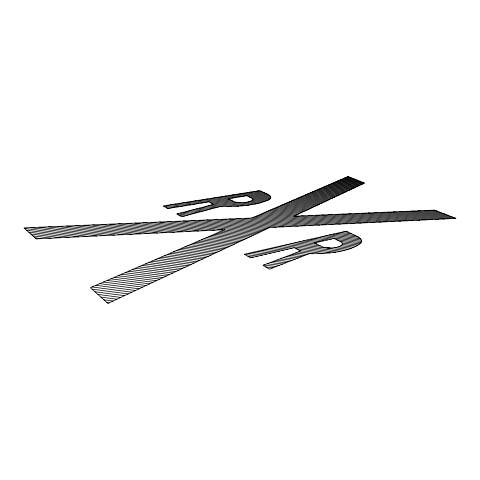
<?xml version="1.0" encoding="UTF-8"?>
<svg xmlns="http://www.w3.org/2000/svg" width="480" height="480" viewBox="0 0 480 480"><rect width="100%" height="100%" fill="white"/><g stroke="black" fill="none" stroke-linecap="round" stroke-linejoin="round"><path stroke-width="0.72" d="M347.304 176.856L349.368 177.09M345.912 177.456L352.158 178.17M344.508 178.062L354.972 179.262M343.098 178.674L357.804 180.36M341.67 179.286L360.666 181.47M340.236 179.904L363.552 182.586M338.79 180.528L363.858 183.414M337.332 181.158L362.49 184.05M335.868 181.788L361.116 184.698M334.386 182.43L359.73 185.352M332.898 183.072L358.332 186.006M331.398 183.72L356.922 186.666M329.886 184.368L355.5 187.332M328.362 185.028L354.072 188.004M326.826 185.688L352.632 188.676M325.278 186.36L351.18 189.36M323.718 187.032L349.716 190.044M322.146 187.71L348.24 190.74M320.562 188.394L346.752 191.436M318.966 189.078L345.252 192.138M317.352 189.774L343.74 192.846M315.732 190.476L342.222 193.56M314.1 191.178L340.686 194.28M312.45 191.892L339.138 195.006M310.788 192.606L337.578 195.738M309.114 193.326L336.006 196.476M307.428 194.058L334.422 197.214M305.724 194.79L332.826 197.964M304.008 195.528L331.218 198.72M430.068 210.312L437.352 211.164M257.316 190.998L261.81 191.526M302.28 196.278L329.592 199.482M424.074 210.57L440.922 212.55M253.866 191.544L264.51 192.798M300.534 197.028L327.954 200.25M418.038 210.834L444.528 213.942M250.392 192.096L267.234 194.076M298.776 197.784L326.304 201.024M411.954 211.098L448.164 215.352M246.888 192.654L269.61 195.324M297.006 198.552L324.642 201.804M405.834 211.362L451.842 216.774M243.36 193.212L270.522 196.41M295.218 199.32L322.962 202.59M399.66 211.626L455.55 218.214M239.802 193.776L270.786 197.43M293.418 200.1L321.27 203.382M393.444 211.896L450.684 218.646M236.214 194.346L270.492 198.39M291.6 200.886L319.566 204.186M387.186 212.166L444.588 218.946M232.602 194.916L243.768 196.236M249.126 196.872L269.628 199.296M289.764 201.672L317.844 204.99M380.88 212.442L438.456 219.246M228.954 195.498L240.168 196.824M251.814 198.198L268.146 200.13M287.916 202.47L316.11 205.806M374.526 212.718L432.27 219.546M225.282 196.08L236.532 197.412M252.864 199.344L266.076 200.91M286.056 203.274L314.358 206.628M368.124 212.994L426.042 219.852M221.58 196.668L232.872 198.006M252.27 200.304L263.982 201.69M284.172 204.084L312.594 207.456M361.68 213.276L419.766 220.158M217.848 197.256L229.176 198.6M250.74 201.162L261.618 202.452M282.276 204.906L310.812 208.29M355.182 213.552L413.448 220.47M214.08 197.856L230.28 199.776M248.22 201.912L258.948 203.184M280.368 205.728L309.018 209.13M348.636 213.84L407.076 220.782M210.288 198.456L232.962 201.15M243.918 202.458L255.93 203.886M278.436 206.562L307.206 209.982M342.042 214.122L400.656 221.094M206.46 199.062L252.498 204.54M276.492 207.396L305.376 210.84M335.4 214.41L394.194 221.412M202.608 199.674L248.568 205.152M274.53 208.248L303.534 211.704M328.704 214.704L387.672 221.73M198.714 200.292L243.996 205.692M272.55 209.1L301.68 212.574M321.96 214.992L381.108 222.048M194.796 200.91L206.376 202.296M210.654 202.806L238.554 206.136M270.552 209.958L299.802 213.456M315.162 215.286L374.49 222.372M190.842 201.54L202.464 202.926M213.294 204.222L231.756 206.43M268.542 210.828L297.912 214.338M308.316 215.586L367.824 222.702M186.852 202.17L198.522 203.568M211.08 205.068L222.246 206.406M266.508 211.704L296.004 215.238M301.416 215.886L361.104 223.026M182.832 202.806L194.544 204.21M208.128 205.842L218.154 207.042M264.456 212.592L294.078 216.138M294.456 216.186L354.33 223.362M178.776 203.454L190.536 204.864M205.158 206.616L215.22 207.822M262.386 213.48L347.508 223.692M174.69 204.102L186.492 205.518M202.158 207.396L212.262 208.614M260.304 214.38L340.626 224.028M170.568 204.756L182.412 206.178M199.128 208.188L209.28 209.406M258.198 215.292L333.696 224.37M166.404 205.41L178.296 206.844M196.074 208.986L206.268 210.21M256.068 216.21L326.706 224.712M163.848 206.274L174.144 207.516M192.996 209.79L203.226 211.02M253.926 217.134L319.662 225.054M166.338 207.756L169.962 208.194M189.888 210.6L200.16 211.836M251.574 218.04L312.564 225.402M186.756 211.416L197.07 212.664M244.224 218.358L305.412 225.75M183.588 212.244L193.944 213.498M236.82 218.682L298.194 226.104M343.992 231.648L348.204 232.152M180.396 213.078L190.8 214.332M229.356 219.006L290.922 226.464M340.422 232.458L351.768 233.832M177.18 213.918L187.62 215.184M221.832 219.33L283.596 226.818M336.816 233.274L355.368 235.524M179.166 215.4L184.41 216.036M214.248 219.66L276.204 227.178M333.174 234.096L358.71 237.198M206.604 219.99L269.55 227.64M329.502 234.93L360.438 238.692M198.894 220.326L267.378 228.66M325.8 235.77L361.296 240.09M191.124 220.662L265.188 229.686M322.056 236.616L361.5 241.422M183.288 220.998L262.974 230.724M318.282 237.474L331.302 239.064M336.504 239.694L361.056 242.694M175.386 221.34L260.742 231.774M314.478 238.338L327.546 239.934M340.122 241.47L359.904 243.888M167.418 221.688L258.486 232.83M310.632 239.208L323.754 240.816M342.186 243.066L357.99 244.998M159.39 222.036L222.738 229.794M224.16 229.968L256.212 233.898M306.75 240.084L319.932 241.704M342.18 244.428L356.058 246.126M151.29 222.384L214.848 230.184M221.718 231.024L253.914 234.972M302.838 240.972L316.074 242.598M340.986 245.652L353.814 247.23M143.124 222.738L206.886 230.574M219.246 232.092L251.592 236.064M298.884 241.872L316.758 244.068M338.7 246.762L351.222 248.298M134.886 223.098L198.858 230.964M216.75 233.166L249.252 237.162M294.894 242.778L320.352 245.904M334.566 247.656L348.228 249.336M126.582 223.458L190.758 231.36M214.236 234.252L246.882 238.272M290.862 243.69L344.766 250.326M118.206 223.818L182.592 231.762M211.692 235.35L244.494 239.394M286.794 244.608L340.734 251.262M109.764 224.184L174.354 232.164M209.124 236.454L242.076 240.528M282.69 245.544L335.976 252.12M101.244 224.556L166.05 232.566M206.532 237.576L239.64 241.668M278.544 246.48L292.128 248.16M296.058 248.646L330.24 252.876M92.652 224.928L157.668 232.98M203.91 238.704L237.174 242.826M274.362 247.428L288 249.12M299.622 250.56L323.022 253.458M83.988 225.3L149.22 233.394M201.264 239.844L234.684 243.99M270.132 248.388L283.83 250.086M298.416 251.898L312.99 253.704M75.246 225.678L140.694 233.808M198.588 241.002L232.17 245.172M265.866 249.354L279.624 251.064M295.428 253.026L307.218 254.49M66.426 226.062L132.09 234.228M195.888 242.166L229.632 246.36M261.552 250.332L275.376 252.048M292.41 254.172L304.254 255.642M57.534 226.446L123.414 234.654M193.158 243.342L227.07 247.566M257.202 251.316L271.086 253.05M289.356 255.324L301.26 256.806M48.558 226.836L114.66 235.08M190.404 244.53L224.472 248.778M252.804 252.318L266.748 254.052M286.278 256.488L298.236 257.982M39.51 227.226L105.828 235.512M187.614 245.73L221.856 250.008M248.37 253.32L262.374 255.072M283.164 257.67L295.176 259.17M30.378 227.622L96.918 235.95M184.8 246.948L219.21 251.25M244.704 254.442L257.952 256.098M280.02 258.858L292.092 260.37M24.618 228.456L87.93 236.388M181.956 248.172L216.534 252.504M248.088 256.458L253.482 257.136M276.84 260.064L288.972 261.582M26.646 230.28L78.858 236.832M179.082 249.414L213.828 253.77M273.63 261.276L285.816 262.806M28.698 232.128L69.702 237.282M176.178 250.662L211.098 255.054M270.384 262.506L282.63 264.048M30.768 233.994L60.468 237.732M173.244 251.928L208.338 256.35M267.102 263.748L279.414 265.296M32.868 235.884L51.144 238.188M170.28 253.212L205.548 257.658M263.79 265.002L276.156 266.562M34.998 237.798L41.736 238.65M167.28 254.502L202.728 258.978M265.668 266.928L272.868 267.84M164.25 255.81L199.872 260.316M161.184 257.13L196.992 261.672M158.088 258.468L194.076 263.034M154.956 259.818L191.13 264.42M151.788 261.186L188.154 265.818M148.584 262.566L185.142 267.228M145.35 263.964L182.094 268.656M142.074 265.374L179.01 270.102M138.762 266.802L175.896 271.566M135.414 268.248L172.746 273.042M132.03 269.706L169.554 274.536M128.604 271.188L166.332 276.048M125.136 272.682L163.068 277.578M121.632 274.194L159.768 279.126M118.086 275.724L156.432 280.692M114.498 277.272L153.054 282.276M110.862 278.838L149.634 283.878M107.19 280.422L146.172 285.504M103.47 282.024L142.674 287.148M99.708 283.65L139.128 288.81M95.898 285.294L135.54 290.49M92.04 286.956L131.91 292.194M92.052 289.152L128.232 293.916M94.95 291.762L124.512 295.662M97.89 294.408L120.744 297.432M100.872 297.09L116.928 299.22M103.896 299.814L113.064 301.032M106.968 302.574L109.152 302.868M240.138 202.524A7.374 2.346 4.5 0 1 233.04 201.192L228.27 198.75L246.822 195.744L251.652 198.108A6.81 2.154 4.7 0 1 252.714 199.884A14.874 4.686 4.4 0 1 238.434 202.416M329.496 247.914A8.568 3.132 7.4 0 1 320.97 246.222L314.574 242.946L333.954 238.446L340.386 241.596A7.92 2.862 7.6 0 1 342.366 244.02A17.25 6.234 7.3 0 1 327.54 247.806M269.868 227.49L107.928 303.438L90.396 287.664L224.796 229.698L36.24 238.92L24 227.898L251.844 218.028L347.994 176.562L364.686 183.024L293.928 216.21L434.634 210.114L456 218.388L269.868 227.49M309.384 253.65L269.436 269.172L262.956 265.314L300.582 251.076L294.24 247.668L250.422 257.85L244.35 254.232L346.104 231.168L357.432 236.478A37.086 13.392 7.4 0 1 359.214 237.504A20.952 7.422 7.7 0 1 358.266 244.818A69.414 24.174 6.2 0 1 309.384 253.65M220.716 206.358L181.53 216.804L176.826 214.008L213.63 204.402L208.932 201.882L167.688 208.56L163.242 205.914L259.836 190.602L268.41 194.616A31.944 10.068 4.5 0 1 269.7 195.384A18.048 5.616 4.8 0 1 266.658 200.67A60.474 18.264 3.9 0 1 220.716 206.358"/></g></svg>
